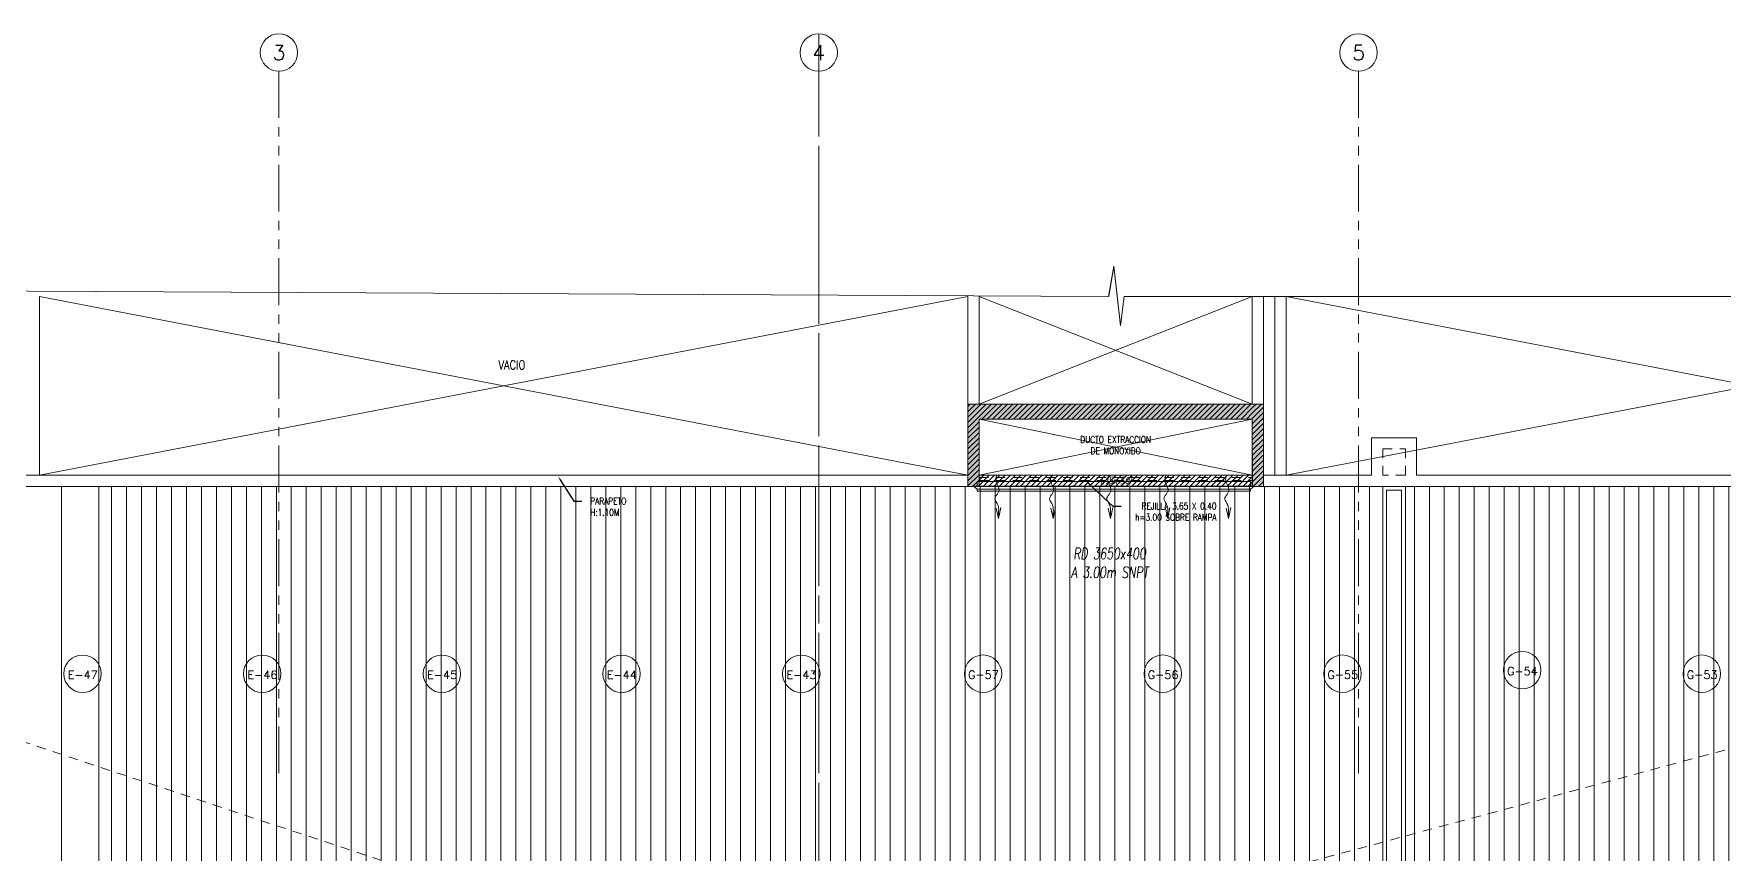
# Model space of a CAD drawing. Header units: millimetres. Extents: x 2085 to 2829, y 1347 to 1643.
# Drawn here: x 2124.54 to 2147.1, y 1374.19 to 1385.13 of the extents above; entities that cross this region are included whole.
import ezdxf
from ezdxf import colors
from ezdxf.entities.mleader import LeaderData, LeaderLine
from ezdxf.enums import TextEntityAlignment as Align
from ezdxf.math import Vec2, Vec3

# ---------------------------------------------------------------- set-up
doc = ezdxf.new("R2010")
doc.units = ezdxf.units.MM
for name, pattern in [('CENTER', [2, 1.25, -0.25, 0.25, -0.25]), ('HIDDEN', [0.375, 0.25, -0.125]), ('HIDDEN2', [0.1875, 0.125, -0.0625]), ('PHANTOM', [2.5, 1.25, -0.25, 0.25, -0.25, 0.25, -0.25]), ('PHANTOM2', [1.25, 0.625, -0.125, 0.125, -0.125, 0.125, -0.125])]:
    doc.linetypes.add(name, pattern=pattern)
doc.layers.get('0').update_dxf_attribs({"color": 251, "lineweight": 9})
for name, color, linetype, lineweight in [('- APPIA - PLANTA - MUROS', 251, 'Continuous', 13), ('A-EJES', 251, 'PHANTOM', 9), ('A-ESTRUCTURA-HATCH', 251, 'Continuous', 13), ('A-ESTRUCTURA-PLACAS', 251, 'Continuous', 13), ('A-ESTRUCTURA-VIGAS', 251, 'HIDDEN2', 13), ('A-HATCH', 251, 'Continuous', 9), ('A-LINEAS', 251, 'Continuous', 9), ('A-MURO BAJO', 251, 'Continuous', 9), ('A-MUROS', 251, 'Continuous', 9), ('A-NUMERO ESTAC', 251, 'Continuous', 13), ('A-PROYECCIONES', 251, 'HIDDEN2', 9), ('A-TEXTO-AMBIENTES', 251, 'Continuous', 9), ('A-TEXTO-INDICACIONES', 251, 'Continuous', 13), ('A_30_Extractores', 251, 'Continuous', 13), ('DLP_MURO BAJO', 251, 'Continuous', 13), ('L6 Linea fina', 251, 'Continuous', 13), ('MURO CF 120', 251, 'Continuous', 13)]:
    doc.layers.add(name, color=color, linetype=linetype, lineweight=lineweight)
doc.layers.add('A-ETAPAS', color=251, linetype='Continuous', lineweight=9, plot=False)
doc.layers.add('A_50_Vigas Chata', color=251, linetype='HIDDEN', lineweight=13, plot=False)
doc.styles.add('APPIA -TEXTOS-GENERALES', font='isocp.shx', dxfattribs={"oblique": 15})
doc.styles.add('JNV ING', font='romans.shx', dxfattribs={"width": 0.7, "oblique": 8, "height": 0.15})
doc.styles.add('ROMANS', font='romans.shx', dxfattribs={"width": 0.8})
doc.styles.add('TXT_COTAS', font='romans.shx', dxfattribs={"width": 0.8})
pattern_1 = [(45, (2210.24796, 1454.23795), (-0.03535534, 0.03535534), [])]

# ---------------------------------------------------------------- blocks, each defined once
blk = doc.blocks.new('ESTRUCTURAS PISO 3')
at = {"layer": 'A-ESTRUCTURA-HATCH'}
h = blk.add_hatch(color=256, dxfattribs=at)
h.dxf.hatch_style = 1
h.paths.add_polyline_path([(40.463, 16.15), (40.463, 17.25), (36.513, 17.25), (36.513, 16.15), (36.663, 16.15), (36.663, 17.05), (40.312, 17.05), (40.313, 16.15)])
at = {"layer": 'A-ESTRUCTURA-PLACAS', "elevation": 0}
blk.add_lwpolyline([(40.463, 16.15), (40.463, 17.25), (36.513, 17.25), (36.513, 16.15), (36.663, 16.15), (36.663, 17.05), (40.312, 17.05), (40.313, 16.15)], close=True, dxfattribs=at)
at = {"layer": 'A-ESTRUCTURA-VIGAS', "elevation": 0}
for points in [[(36.663, 16.3), (40.313, 16.3)], [(36.663, 16.15), (40.313, 16.15)]]:
    blk.add_lwpolyline(points, dxfattribs=at)
at = {"layer": 'A_50_Vigas Chata', "insert": (38.488, 16.224), "char_height": 0.1, "attachment_point": 5, "style": 'APPIA -TEXTOS-GENERALES'}
blk.add_mtext('(.15x.50)', dxfattribs=at)
blk = doc.blocks.new('EJES 1P')
at = {"layer": 'A-EJES', "linetype": 'PHANTOM2'}
for points in [[(12.434, 5.345), (12.434, -4.158)], [(19.644, 5.345), (19.644, -4.158)], [(26.854, 5.345), (26.854, -4.158)]]:
    blk.add_lwpolyline(points, dxfattribs=at)
at = {"layer": 'A-EJES', "linetype": 'Continuous'}
for centre in [(12.434, 5.592), (19.644, 5.592), (26.854, 5.592)]:
    blk.add_circle(centre, 0.25, dxfattribs=at)
at = {"layer": 'A-EJES', "linetype": 'Continuous', "style": 'ROMANS'}
for s, p in [('3', (12.434, 5.592)), ('4', (19.644, 5.592)), ('5', (26.854, 5.592))]:
    blk.add_text(s, height=0.2, dxfattribs=at).set_placement(p, align=Align.MIDDLE_CENTER)
blk = doc.blocks.new('flujo11')
at = {"layer": 'L6 Linea fina'}
for p, q in [((0, 0), (-0.02, -0.1)), ((0.021, -0.093), (0, 0))]:
    blk.add_line(p, q, dxfattribs=at)
blk.add_open_spline([(0, 0), (0.006, -0.043), (-0.016, -0.105), (0.061, -0.19), (-0.035, -0.24), (0.037, -0.331), (0.022, -0.372), (0.016, -0.39)], degree=3, knots=[0, 0, 0, 0, 0.0524684, 0.0807049, 0.1300475, 0.160067, 0.1839926, 0.1839926, 0.1839926, 0.1839926], dxfattribs=at)
blk = doc.blocks.new('A$C111a49e8')
at = {"layer": 'A_30_Extractores', "ltscale": 1.5}
for p, q in [((-19.374, 5.005, 0), (-23.124, 5.005, 0)), ((-23.124, 5.005, 0), (-23.074, 4.965, 0)), ((-23.074, 5.065, 0), (-23.074, 5.005, 0)), ((-19.424, 4.965, 0), (-23.074, 4.965, 0)), ((-23.074, 4.965, 0), (-23.074, 4.935, 0)), ((-19.424, 5.065, 0), (-19.424, 5.005, 0)), ((-19.424, 4.965, 0), (-19.374, 5.005, 0)), ((-19.424, 4.965, 0), (-19.424, 4.935, 0)), ((-19.424, 4.935, 0), (-23.074, 4.935, 0))]:
    blk.add_line(p, q, dxfattribs=at)
at = {"layer": 'A_30_Extractores', "elevation": 0}
blk.add_lwpolyline([(-19.424, 5.065), (-23.074, 5.065)], dxfattribs=at)
at = {"layer": 'A_30_Extractores', "xscale": 1.5, "yscale": 1.5, "zscale": 1.5, "rotation": 180}
for p in [(-22.787, 4.57), (-22.057, 4.57), (-21.292, 4.57), (-20.529, 4.57), (-19.716, 4.57)]:
    blk.add_blockref('flujo11', p, dxfattribs=at)
at = {"layer": 'A_30_Extractores', "insert": (-23.127, 4.178), "char_height": 0.15, "attachment_point": 1, "style": 'JNV ING'}
blk.add_mtext_dynamic_manual_height_columns('\\pxqc;RD 3650x400\\PA 3.00m SNPT', width=3.64259, gutter_width=0.75, heights=[0], dxfattribs=at)
blk = doc.blocks.new('EJE')
at = {"linetype": 'Continuous'}
blk.add_circle((0, 0), 0.5, dxfattribs=at)
at = {"layer": 'A-TEXTO-INDICACIONES', "style": 'ROMANS'}
blk.add_attdef('EJE', text='', height=0.22, rotation=0, dxfattribs=at).set_placement((0.007, 0.028), align=Align.MIDDLE_CENTER)

msp = doc.modelspace()

# ---------------------------------------------------------------- hatches: boundary and pattern name
at = {"layer": 'A-HATCH'}
h = msp.add_hatch(dxfattribs=at)
h.set_pattern_fill('_USER', color=256, scale=0.5, angle=90, pattern_type=0)
h.set_pattern_definition([(90, (2125.4095, 1371.0947), (-0.5, 3e-17), [])])
edge = h.paths.add_edge_path()
edge.add_line((2113.299, 1374.09), (2113.299, 1372.34))
edge.add_arc((2107.299, 1372.34), 6, 301.2206, 359.9991, ccw=False)
edge.add_line((2110.409, 1367.209), (2110.409, 1363.09))
edge.add_line((2110.409, 1363.09), (2116.365, 1363.09))
edge.add_line((2116.365, 1363.09), (2116.365, 1367.59))
edge.add_line((2116.365, 1367.59), (2116.465, 1367.59))
edge.add_line((2116.465, 1367.59), (2116.465, 1363.09))
edge.add_line((2116.465, 1363.09), (2125.409, 1363.09))
edge.add_line((2125.409, 1363.09), (2125.409, 1379.09))
edge.add_line((2125.409, 1379.09), (2114.266, 1379.09))
edge.add_line((2114.266, 1379.09), (2114.266, 1374.09))
edge.add_line((2114.266, 1374.09), (2113.299, 1374.09))
h = msp.add_hatch(dxfattribs=at)
h.set_pattern_fill('_USER', color=256, scale=0.2, angle=90, pattern_type=0)
h.set_pattern_definition([(90, (2156.7795, 1371.09012), (-0.2, 1e-17), [])])
h.paths.add_polyline_path([(2125.409, 1379.09), (2125.409, 1363.09), (2156.529, 1363.09), (2156.529, 1379.09)])
h.paths.add_polyline_path([(2142.559, 1379.09), (2142.859, 1379.09), (2142.859, 1363.09), (2142.559, 1363.09)], flags=16)
at = {"layer": 'MURO CF 120'}
h = msp.add_hatch(dxfattribs=at)
h.set_pattern_fill('_USER', color=256, scale=0.05, angle=45, style=0, pattern_type=0)
h.set_pattern_definition(pattern_1)
h.paths.add_polyline_path([(2137.165, 1379.09), (2137.015, 1379.09), (2137.015, 1380.19), (2137.165, 1380.19)])
h = msp.add_hatch(dxfattribs=at)
h.set_pattern_fill('_USER', color=256, scale=0.05, angle=45, style=0, pattern_type=0)
h.set_pattern_definition(pattern_1)
h.paths.add_polyline_path([(2140.815, 1380.19), (2137.165, 1380.19), (2137.165, 1379.99), (2140.815, 1379.99)])
h = msp.add_hatch(dxfattribs=at)
h.set_pattern_fill('_USER', color=256, scale=0.05, angle=45, style=0, pattern_type=0)
h.set_pattern_definition(pattern_1)
h.paths.add_polyline_path([(2140.815, 1379.09), (2140.965, 1379.09), (2140.965, 1380.19), (2140.815, 1380.19)])
h = msp.add_hatch(dxfattribs=at)
h.set_pattern_fill('_USER', color=256, scale=0.05, angle=45, style=0, pattern_type=0)
h.set_pattern_definition(pattern_1)
h.paths.add_polyline_path([(2140.815, 1379.24), (2137.165, 1379.24), (2137.165, 1379.09), (2140.815, 1379.09)])

# ---------------------------------------------------------------- linework, layer by layer
for p, q in [((2137.165, 1379.99), (2140.815, 1379.24)), ((2140.815, 1379.99), (2137.165, 1379.24))]:
    msp.add_line(p, q)
msp.add_lwpolyline([(2114.545, 1381.747), (2138.896, 1381.626), (2138.966, 1382.03), (2139.054, 1381.238), (2139.102, 1381.626), (2165.245, 1381.626)])
at = {"color": 1}
msp.add_lwpolyline([(2114.546, 1381.744), (2138.898, 1381.624), (2138.967, 1382.027), (2139.055, 1381.235), (2139.103, 1381.624), (2165.246, 1381.624)], dxfattribs=at)
for points in [[(2142.559, 1379.09), (2142.859, 1379.09), (2142.859, 1363.09), (2142.559, 1363.09)], [(2142.609, 1379.04), (2142.809, 1379.04), (2142.809, 1363.14), (2142.609, 1363.14)]]:
    msp.add_lwpolyline(points, close=True)
at = {"layer": 'A-ETAPAS', "linetype": 'CENTER'}
msp.add_line((2135.024, 1385.133), (2135.024, 1360.642), dxfattribs=at)
at = {"layer": 'A-ETAPAS', "color": 4, "linetype": 'CENTER'}
msp.add_line((2135.026, 1385.13), (2135.026, 1360.64), dxfattribs=at)
at = {"layer": 'A-LINEAS'}
msp.add_lwpolyline([(2113.299, 1374.09), (2113.299, 1372.34, -0.262245), (2110.409, 1367.209), (2110.409, 1363.09), (2116.365, 1363.09), (2116.365, 1367.59), (2116.465, 1367.59), (2116.465, 1363.09), (2125.409, 1363.09), (2125.409, 1379.09), (2114.266, 1379.09), (2114.266, 1374.09)], format="xyb", close=True, dxfattribs=at)
msp.add_lwpolyline([(2125.409, 1379.09), (2125.409, 1363.09), (2156.529, 1363.09), (2156.529, 1379.09)], close=True, dxfattribs=at)
at = {"layer": 'A-MURO BAJO'}
for p, q in [((2124.615, 1381.626), (2124.615, 1379.24)), ((2124.615, 1381.626), (2137.015, 1379.24, 0)), ((2137.015, 1381.626, 0), (2124.615, 1379.24)), ((2137.015, 1381.626, 0), (2137.015, 1380.19)), ((2137.165, 1381.626, 0), (2137.165, 1380.19)), ((2137.165, 1381.626, 0), (2140.815, 1380.19, 0)), ((2140.815, 1381.626), (2137.165, 1380.19)), ((2140.815, 1380.19, 0), (2140.815, 1381.626)), ((2140.965, 1380.19, 0), (2140.965, 1381.626)), ((2141.115, 1381.626, 0), (2141.115, 1379.24, 0)), ((2141.265, 1381.626, 0), (2141.265, 1379.24, 0)), ((2141.265, 1381.626, 0), (2153.665, 1379.24)), ((2153.665, 1381.626, 0), (2141.265, 1379.24, 0)), ((2114.116, 1379.24), (2137.015, 1379.24, 0)), ((2140.965, 1379.09), (2160.214, 1379.09))]:
    msp.add_line(p, q, dxfattribs=at)
for points in [[(2140.965, 1379.24), (2142.409, 1379.24), (2142.409, 1379.74), (2143.009, 1379.74), (2143.009, 1379.24), (2160.214, 1379.24)], [(2114.116, 1379.09), (2137.015, 1379.09)]]:
    msp.add_lwpolyline(points, dxfattribs=at)
at = {"layer": 'A-MUROS'}
for p, q in [((2137.015, 1379.09), (2137.015, 1380.19)), ((2137.015, 1380.19), (2140.965, 1380.19)), ((2140.965, 1380.19), (2140.965, 1379.09)), ((2137.165, 1379.99), (2140.815, 1379.99)), ((2140.815, 1379.99), (2140.815, 1379.09)), ((2137.165, 1379.24), (2140.815, 1379.24)), ((2137.015, 1379.09), (2140.965, 1379.09))]:
    msp.add_line(p, q, dxfattribs=at)
at = {"layer": 'A-MUROS', "elevation": 0}
msp.add_lwpolyline([(2137.165, 1379.99), (2137.165, 1379.09)], dxfattribs=at)
at = {"layer": 'A-PROYECCIONES'}
for p, q in [((2137.165, 1379.24, 0), (2137.165, 1379.095, 0)), ((2137.165, 1379.21, 0), (2140.815, 1379.21, 0)), ((2137.165, 1379.17, 0), (2140.815, 1379.17, 0)), ((2140.815, 1379.24, 0), (2140.815, 1379.095, 0)), ((2100.724, 1363.09), (2160.214, 1379.09)), ((2114.116, 1379.09), (2162.419, 1363.083))]:
    msp.add_line(p, q, dxfattribs=at)
msp.add_lwpolyline([(2142.559, 1379.24), (2142.559, 1379.59), (2142.859, 1379.59), (2142.859, 1379.24)], close=True, dxfattribs=at)

# ---------------------------------------------------------------- block references
at = {"layer": '- APPIA - PLANTA - MUROS'}
msp.add_blockref('ESTRUCTURAS PISO 3', (2100.503, 1362.94), dxfattribs=at)
msp.add_blockref('EJES 1P', (2115.38, 1379.29))
at = {"layer": 'A-NUMERO ESTAC'}
ref = msp.add_blockref('EJE', (2125.191, 1376.589), dxfattribs=dict(at, xscale=-0.5, yscale=0.5, zscale=0.5, rotation=180))
ref.add_attrib('EJE', 'E-47', dxfattribs={"layer": 'A-TEXTO-INDICACIONES', "height": 0.11, "rotation": 360, "style": 'ROMANS'}).set_placement((2125.194, 1376.575), align=Align.MIDDLE_CENTER)
ref = msp.add_blockref('EJE', (2127.591, 1376.589), dxfattribs=dict(at, xscale=-0.5, yscale=0.5, zscale=0.5, rotation=180))
ref.add_attrib('EJE', 'E-46', dxfattribs={"layer": 'A-TEXTO-INDICACIONES', "height": 0.11, "rotation": 360, "style": 'ROMANS'}).set_placement((2127.594, 1376.575), align=Align.MIDDLE_CENTER)
ref = msp.add_blockref('EJE', (2129.991, 1376.589), dxfattribs=dict(at, xscale=-0.5, yscale=0.5, zscale=0.5, rotation=180))
ref.add_attrib('EJE', 'E-45', dxfattribs={"layer": 'A-TEXTO-INDICACIONES', "height": 0.11, "rotation": 360, "style": 'ROMANS'}).set_placement((2129.994, 1376.575), align=Align.MIDDLE_CENTER)
ref = msp.add_blockref('EJE', (2132.391, 1376.589), dxfattribs=dict(at, xscale=-0.5, yscale=0.5, zscale=0.5, rotation=180))
ref.add_attrib('EJE', 'E-44', dxfattribs={"layer": 'A-TEXTO-INDICACIONES', "height": 0.11, "rotation": 360, "style": 'ROMANS'}).set_placement((2132.394, 1376.575), align=Align.MIDDLE_CENTER)
ref = msp.add_blockref('EJE', (2134.791, 1376.589), dxfattribs=dict(at, xscale=-0.5, yscale=0.5, zscale=0.5, rotation=180))
ref.add_attrib('EJE', 'E-43', dxfattribs={"layer": 'A-TEXTO-INDICACIONES', "height": 0.11, "rotation": 360, "style": 'ROMANS'}).set_placement((2134.794, 1376.575), align=Align.MIDDLE_CENTER)
ref = msp.add_blockref('EJE', (2137.219, 1376.59), dxfattribs=dict(at, xscale=-0.5, yscale=0.5, zscale=0.5, rotation=180))
ref.add_attrib('EJE', 'G-57', dxfattribs={"layer": 'A-TEXTO-INDICACIONES', "height": 0.11, "rotation": 360, "style": 'ROMANS'}).set_placement((2137.223, 1376.576), align=Align.MIDDLE_CENTER)
ref = msp.add_blockref('EJE', (2139.619, 1376.59), dxfattribs=dict(at, xscale=-0.5, yscale=0.5, zscale=0.5, rotation=180))
ref.add_attrib('EJE', 'G-56', dxfattribs={"layer": 'A-TEXTO-INDICACIONES', "height": 0.11, "rotation": 360, "style": 'ROMANS'}).set_placement((2139.623, 1376.576), align=Align.MIDDLE_CENTER)
ref = msp.add_blockref('EJE', (2142.019, 1376.59), dxfattribs=dict(at, xscale=-0.5, yscale=0.5, zscale=0.5, rotation=180))
ref.add_attrib('EJE', 'G-55', dxfattribs={"layer": 'A-TEXTO-INDICACIONES', "height": 0.11, "rotation": 360, "style": 'ROMANS'}).set_placement((2142.023, 1376.576), align=Align.MIDDLE_CENTER)
ref = msp.add_blockref('EJE', (2144.419, 1376.637), dxfattribs=dict(at, xscale=-0.5, yscale=0.5, zscale=0.5, rotation=180))
ref.add_attrib('EJE', 'G-54', dxfattribs={"layer": 'A-TEXTO-INDICACIONES', "height": 0.11, "rotation": 360, "style": 'ROMANS'}).set_placement((2144.423, 1376.623), align=Align.MIDDLE_CENTER)
ref = msp.add_blockref('EJE', (2146.819, 1376.59), dxfattribs=dict(at, xscale=-0.5, yscale=0.5, zscale=0.5, rotation=180))
ref.add_attrib('EJE', 'G-53', dxfattribs={"layer": 'A-TEXTO-INDICACIONES', "height": 0.11, "rotation": 360, "style": 'ROMANS'}).set_placement((2146.823, 1376.576), align=Align.MIDDLE_CENTER)
at = {"layer": 'A_30_Extractores'}
msp.add_blockref('A$C111a49e8', (2160.214, 1374.09), dxfattribs=at)
at = {"layer": 'DLP_MURO BAJO'}
msp.add_blockref('EJES 1P', (2115.38, 1379.29), dxfattribs=at)

# ---------------------------------------------------------------- texts
at = {"layer": 'A-TEXTO-AMBIENTES', "insert": (2130.925, 1380.712), "char_height": 0.12, "width": 2.55621, "attachment_point": 5, "style": 'ROMANS'}
msp.add_mtext('VACIO', dxfattribs=at)
at = {"layer": 'A-TEXTO-INDICACIONES', "insert": (2138.99, 1379.64, 0), "char_height": 0.09, "width": 1.07385, "attachment_point": 5, "style": 'ROMANS'}
for s in ['DUCTO EXTRACCION DE MONOXIDO{\\Q15; }', 'DUCTO EXTRACCION DE MONOXIDO{\\Q1; }']:
    msp.add_mtext(s, dxfattribs=at)

# ---------------------------------------------------------------- leaders
at = {"layer": 'A-TEXTO-INDICACIONES'}
ml = msp.add_multileader_mtext('Standard', dxfattribs=at)
ml.set_content('\\pxsm1,ql,t16;PARAPETO\\PH:1.10M', color=256, style='TXT_COTAS')
ml.set_leader_properties(color=7)
ml.build(insert=Vec2(0, 0))
ml.multileader.update_dxf_attribs({"dogleg_length": 0.11, "arrow_head_size": 0.07})
ctx = ml.context
ctx.base_point, ctx.char_height, ctx.arrow_head_size, ctx.landing_gap_size, ctx.plane_origin = Vec3(2131.863, 1378.894), 0.09, 0.07, 0.05, Vec3(2131.599, 1378.454)
ctx.text_align_type = 2
notes = []
notes.append((ctx, [(0, (1, 1, 0), (2131.752, 1378.894), (1, 0), 0.11, [(0, [(2131.543, 1379.224)], 0, [])])]))
ctx.mtext.insert, ctx.mtext.width, ctx.mtext.defined_height, ctx.mtext.alignment, ctx.mtext.flow_direction = Vec3(2132.424, 1378.939), 0.45047, 0.437, 3, 5
ml = msp.add_multileader_mtext('Standard', dxfattribs=at)
ml.set_content('REJILLA 3.65 X 0.40 h=3.00 SOBRE RAMPA', color=256, style='TXT_COTAS')
ml.set_leader_properties(color=7)
ml.build(insert=Vec2(0, 0))
ml.multileader.update_dxf_attribs({"dogleg_length": 0.11, "arrow_head_size": 0.07})
ctx = ml.context
ctx.base_point, ctx.char_height, ctx.arrow_head_size, ctx.landing_gap_size, ctx.plane_origin = Vec3(2139.062, 1378.828), 0.09, 0.07, 0.05, Vec3(2139.566, 1378.628)
ctx.text_align_type = 2
notes.append((ctx, [(0, (1, 1, 0), (2138.952, 1378.828), (1, 0), 0.11, [(0, [(2138.586, 1379.17)], 0, [])])]))
ctx.mtext.insert, ctx.mtext.width, ctx.mtext.alignment, ctx.mtext.flow_direction = Vec3(2140.336, 1378.873), 1.32154, 3, 5
for ctx, leaders in notes:
    for number, flags, end, landing, length, lines in leaders:
        leader = LeaderData()
        leader.index, (leader.has_last_leader_line, leader.has_dogleg_vector, leader.attachment_direction) = number, flags
        leader.last_leader_point, leader.dogleg_vector, leader.dogleg_length = Vec3(end), Vec3(landing), length
        for number, points, colour, breaks in lines:
            line = LeaderLine()
            line.index, line.vertices, line.color, line.breaks = number, Vec3.list(points), colors.encode_raw_color(colour), breaks
            leader.lines.append(line)
        ctx.leaders.append(leader)

doc.saveas('drawing.dxf')
